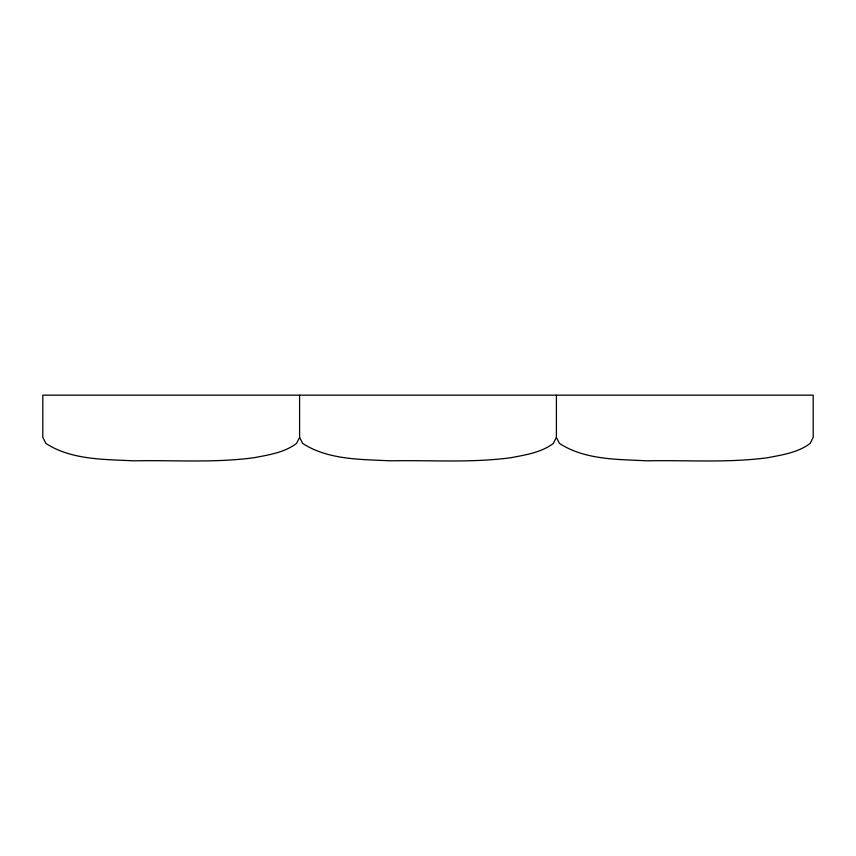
<?xml version="1.0" encoding="UTF-8"?>
<svg xmlns="http://www.w3.org/2000/svg" width="856" height="856" viewBox="0 0 856 856"><rect width="100%" height="100%" fill="white"/><g stroke="black" fill="none" stroke-linecap="round" stroke-linejoin="round"><path stroke-width="1.28" d="M299.6 395.172L299.6 437.384L296.508 443.451C284.31 452.631 268.795 454.857 254.2 457.693C214.235 463.096 173.779 459.993 133.59 460.828C104.111 459.308 71.572 460.057 45.892 443.451L42.8 437.384L42.8 395.172L813.2 395.172L813.2 437.384L810.108 443.451C797.91 452.631 782.395 454.857 767.8 457.693C727.835 463.096 687.379 459.993 647.19 460.828C617.711 459.308 585.172 460.057 559.492 443.451L556.4 437.384L556.4 395.172M556.4 437.384L553.308 443.451C541.11 452.631 525.595 454.857 511 457.693C471.035 463.096 430.579 459.993 390.39 460.828C360.911 459.308 328.372 460.057 302.692 443.451L299.6 437.384"/></g></svg>
